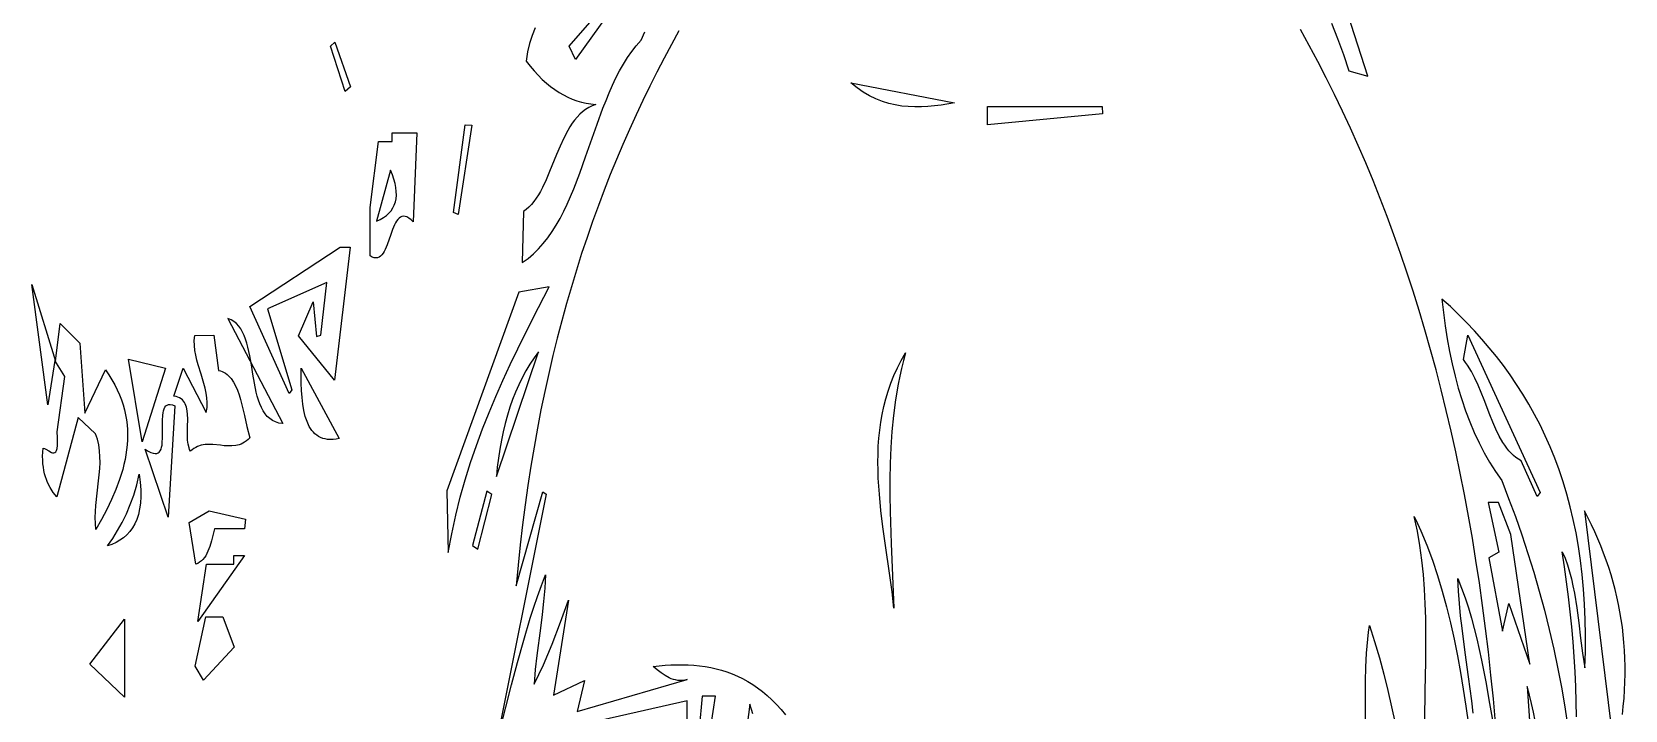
# Model space of a CAD drawing. Header units: metres. Extents: x 0 to 50, y -0.1 to 49.9.
# Drawn here: x 16.75 to 31.46, y 12.07 to 18.32 of the extents above; entities that cross this region are included whole.
import ezdxf

# ---------------------------------------------------------------- set-up
doc = ezdxf.new("R2010")
doc.units = ezdxf.units.M

msp = doc.modelspace()

# ---------------------------------------------------------------- linework, layer by layer
for points in [[(22.070293, 18.484), (21.771899, 18.070389), (21.713139, 18.192376), (22.033518, 18.55759), (22.070293, 18.484)], [(28.747388, 18.404647), (28.804343, 18.262588), (28.857603, 18.116631), (28.906571, 17.966169), (29.084079, 17.91592), (28.867799, 18.584093)], [(22.724977, 18.334359), (22.656042, 18.208845), (22.588296, 18.081839), (22.521767, 17.953307), (22.456482, 17.823215), (22.392466, 17.691526), (22.329746, 17.558208), (22.26835, 17.423224), (22.208303, 17.28654), (22.149632, 17.148121), (22.092363, 17.007932), (22.036523, 16.865939), (21.98214, 16.722107), (21.929238, 16.5764), (21.877845, 16.428785), (21.827988, 16.279226), (21.779692, 16.127688), (21.732985, 15.974136), (21.687892, 15.818537), (21.644441, 15.660855), (21.602659, 15.501054), (21.56257, 15.339101), (21.524203, 15.174961), (21.487584, 15.008598), (21.452739, 14.839978), (21.419695, 14.669067), (21.388478, 14.495828), (21.359115, 14.320228), (21.331633, 14.142232), (21.306058, 13.961804), (21.282416, 13.778911), (21.260734, 13.593517), (21.241039, 13.405587), (21.223358, 13.215087)], [(21.397979, 18.362425), (21.371055, 18.291791), (21.347864, 18.217515), (21.329143, 18.138905), (21.321689, 18.097759), (21.315628, 18.055271), (21.315628, 18.055271), (21.352595, 18.008318), (21.389813, 17.964576), (21.427319, 17.923981), (21.46515, 17.886471), (21.503341, 17.851982), (21.541927, 17.820452), (21.580947, 17.791817), (21.620434, 17.766015), (21.660426, 17.742982), (21.700958, 17.722657), (21.742067, 17.704974), (21.783789, 17.689873), (21.826159, 17.677289), (21.869214, 17.66716), (21.91299, 17.659422), (21.957523, 17.654013), (21.957523, 17.654013), (21.924358, 17.642141), (21.893142, 17.62709), (21.86376, 17.609057), (21.836097, 17.588237), (21.810037, 17.564825), (21.785465, 17.539017), (21.762265, 17.511008), (21.740323, 17.480993), (21.719521, 17.449169), (21.699746, 17.415731), (21.662812, 17.344793), (21.628597, 17.269744), (21.596177, 17.192147), (21.533033, 17.035565), (21.50046, 16.959708), (21.465991, 16.887559), (21.447755, 16.853363), (21.428699, 16.820681), (21.408707, 16.789708), (21.387664, 16.760638), (21.365453, 16.733669), (21.34196, 16.708995), (21.317069, 16.686812), (21.290665, 16.667315), (21.280459, 16.197247), (21.280459, 16.197247), (21.333377, 16.234874), (21.383247, 16.276817), (21.430252, 16.322816), (21.474578, 16.37261), (21.516408, 16.425936), (21.555927, 16.482534), (21.593321, 16.542144), (21.628772, 16.604502), (21.662465, 16.669349), (21.694586, 16.736423), (21.725318, 16.805464), (21.754846, 16.876209), (21.811026, 17.021768), (21.864602, 17.171012), (21.969846, 17.472196), (22.024464, 17.619957), (22.052918, 17.692216), (22.08238, 17.763045), (22.113036, 17.832183), (22.14507, 17.899369), (22.178665, 17.964343), (22.214008, 18.026841), (22.251282, 18.086605), (22.290671, 18.143371), (22.33236, 18.19688), (22.376533, 18.246869), (22.376533, 18.246869), (22.409786, 18.324265)], [(30.261237, 11.951579), (30.241348, 12.17275), (30.219487, 12.391516), (30.195665, 12.60789), (30.169893, 12.821885), (30.142182, 13.033514), (30.112541, 13.242789), (30.080981, 13.449724), (30.047513, 13.654332), (30.012148, 13.856625), (29.974896, 14.056617), (29.935768, 14.25432), (29.894774, 14.449748), (29.851924, 14.642912), (29.80723, 14.833827), (29.760702, 15.022505), (29.71235, 15.208959), (29.662186, 15.393202), (29.610218, 15.575247), (29.55646, 15.755107), (29.500919, 15.932794), (29.443608, 16.108323), (29.384537, 16.281704), (29.323717, 16.452953), (29.261157, 16.622081), (29.196869, 16.789101), (29.130863, 16.954027), (29.06315, 17.116871), (28.99374, 17.277647), (28.922644, 17.436366), (28.849872, 17.593043), (28.775436, 17.747689), (28.699344, 17.900319), (28.621609, 18.050945), (28.542241, 18.199579), (28.46125, 18.346235)], [(19.551567, 18.230333), (19.695735, 17.817928), (19.646615, 17.775236), (19.510454, 18.193949), (19.551567, 18.230333)], [(25.26795, 17.669153), (25.26795, 17.669153), (25.14571, 17.649278), (25.084728, 17.641622), (25.02387, 17.635967), (24.96316, 17.632672), (24.902622, 17.632099), (24.84228, 17.634606), (24.782158, 17.640555), (24.72228, 17.650305), (24.662669, 17.664216), (24.603349, 17.682649), (24.544345, 17.705963), (24.48568, 17.734518), (24.427378, 17.768675), (24.369463, 17.808793), (24.311959, 17.855234), (25.26795, 17.669153)], [(26.635173, 17.567015), (25.573988, 17.466737), (25.573988, 17.63763), (26.632601, 17.63763), (26.635173, 17.567015)], [(20.308186, 17.394031), (20.274778, 16.571518), (20.274778, 16.571518), (20.253563, 16.591866), (20.233913, 16.607001), (20.215728, 16.617251), (20.198908, 16.622943), (20.183353, 16.624402), (20.168964, 16.621956), (20.155641, 16.615931), (20.143285, 16.606655), (20.131795, 16.594453), (20.121072, 16.579652), (20.111017, 16.56258), (20.101529, 16.543562), (20.083858, 16.500997), (20.067261, 16.45457), (20.034101, 16.360587), (20.015944, 16.318257), (20.006122, 16.2994), (19.995671, 16.282519), (19.984492, 16.267938), (19.972486, 16.255986), (19.959552, 16.246988), (19.94559, 16.241272), (19.930502, 16.239163), (19.914188, 16.24099), (19.896547, 16.247077), (19.87748, 16.257753), (19.877702, 16.705421), (19.95353, 17.312831), (20.079281, 17.312831), (20.079281, 17.394031), (20.308186, 17.394031)], [(20.815524, 17.462948), (20.688016, 16.641398), (20.646634, 16.658786), (20.754708, 17.468269), (20.815524, 17.462948)], [(20.064755, 17.048287), (19.934231, 16.579259), (19.934231, 16.579259), (19.968333, 16.594686), (19.998901, 16.61202), (20.025952, 16.631249), (20.0495, 16.65236), (20.069564, 16.675343), (20.086157, 16.700186), (20.099296, 16.726876), (20.108998, 16.755402), (20.115277, 16.785753), (20.118151, 16.817915), (20.117634, 16.851878), (20.113743, 16.88763), (20.106493, 16.925158), (20.095902, 16.964452), (20.081983, 17.005499), (20.064755, 17.048287)], [(19.692073, 16.338435), (19.548741, 15.113011), (19.213978, 15.521073), (19.351073, 15.835212), (19.380248, 15.516073), (19.421851, 15.527056), (19.476859, 16.011776), (18.928371, 15.771006), (19.152633, 15.024229), (19.129745, 14.989622), (18.765693, 15.792092), (19.599232, 16.338435), (19.692073, 16.338435)], [(16.754799, 15.995279), (16.972024, 15.286277), (17.015939, 15.63354), (17.197758, 15.453312), (17.242634, 14.807445), (17.433602, 15.208746), (17.433602, 15.208746), (17.465129, 15.162425), (17.493769, 15.116144), (17.519591, 15.0699), (17.542662, 15.023691), (17.563049, 14.977514), (17.58082, 14.931368), (17.596043, 14.88525), (17.608784, 14.839157), (17.619112, 14.793088), (17.627094, 14.747041), (17.632797, 14.701012), (17.63629, 14.655001), (17.637639, 14.609003), (17.636912, 14.563018), (17.634176, 14.517044), (17.6295, 14.471076), (17.62295, 14.425115), (17.614594, 14.379156), (17.6045, 14.333198), (17.592735, 14.287239), (17.564463, 14.195309), (17.530317, 14.103346), (17.490838, 14.011332), (17.446566, 13.91925), (17.398041, 13.827081), (17.345802, 13.734808), (17.345802, 13.734808), (17.341019, 13.789721), (17.339737, 13.845212), (17.341336, 13.901165), (17.3452, 13.957465), (17.35725, 14.07065), (17.370943, 14.183847), (17.376862, 14.240163), (17.381338, 14.296138), (17.383754, 14.351656), (17.383492, 14.406604), (17.379934, 14.460865), (17.372462, 14.514326), (17.360459, 14.566871), (17.343306, 14.618386), (17.183331, 14.769368), (16.985309, 14.03683), (16.985309, 14.03683), (16.952857, 14.077707), (16.924285, 14.121658), (16.900016, 14.169325), (16.889627, 14.194754), (16.880474, 14.221353), (16.872607, 14.249203), (16.866081, 14.278383), (16.860949, 14.308975), (16.857263, 14.34106), (16.855077, 14.374716), (16.854443, 14.410025), (16.855414, 14.447066), (16.858043, 14.485921), (16.858043, 14.485921), (16.871006, 14.481391), (16.884156, 14.474929), (16.910312, 14.459455), (16.935096, 14.445996), (16.946531, 14.442051), (16.957093, 14.441047), (16.966604, 14.443793), (16.974888, 14.451103), (16.981767, 14.463788), (16.987065, 14.482661), (16.990605, 14.508533), (16.99221, 14.542215), (16.991703, 14.584521), (16.988907, 14.636262), (17.05882, 15.146238), (16.966442, 15.295039), (16.902774, 14.883551), (16.754799, 15.995279)], [(20.597205, 13.522946), (20.597205, 13.522946), (20.629142, 13.696544), (20.666028, 13.866024), (20.707551, 14.031686), (20.753399, 14.193827), (20.803259, 14.352748), (20.85682, 14.508746), (20.913768, 14.662121), (20.973792, 14.813171), (21.036579, 14.962195), (21.101816, 15.109492), (21.169193, 15.255361), (21.238395, 15.4001), (21.381029, 15.687384), (21.52722, 15.973736), (21.249127, 15.924193), (20.583383, 14.090073), (20.597205, 13.522946)], [(29.767396, 15.860774), (29.767396, 15.860774), (29.781388, 15.736174), (29.797771, 15.613898), (29.816617, 15.49402), (29.837997, 15.376613), (29.861985, 15.26175), (29.888653, 15.149506), (29.918072, 15.039952), (29.950316, 14.933162), (29.985456, 14.829209), (30.023565, 14.728167), (30.064716, 14.630109), (30.10898, 14.535107), (30.156431, 14.443236), (30.207139, 14.354568), (30.261179, 14.269176), (30.318621, 14.187135), (30.318621, 14.187135), (30.382576, 14.021343), (30.444172, 13.853918), (30.503291, 13.684809), (30.559812, 13.513966), (30.613617, 13.34134), (30.664587, 13.166883), (30.712603, 12.990543), (30.757546, 12.812271), (30.799296, 12.632019), (30.837734, 12.449736), (30.872742, 12.265373), (30.904199, 12.07888), (30.931988, 11.890208)], [(31.009427, 12.006459), (31.006692, 12.144989), (31.001988, 12.283391), (30.995357, 12.421701), (30.986837, 12.559953), (30.976471, 12.698185), (30.964298, 12.836431), (30.95036, 12.974728), (30.934697, 13.113113), (30.917349, 13.251619), (30.898357, 13.390285), (30.877763, 13.529144), (30.877763, 13.529144), (30.902675, 13.469755), (30.924678, 13.408462), (30.944054, 13.345456), (30.961085, 13.280933), (30.976054, 13.215085), (30.989242, 13.148106), (31.011407, 13.01153), (31.029838, 12.87275), (31.046792, 12.733316), (31.064529, 12.594774), (31.085306, 12.458674), (31.085306, 12.458674), (31.09013, 12.610785), (31.091342, 12.759303), (31.089007, 12.90429), (31.083189, 13.045812), (31.073952, 13.18393), (31.061361, 13.318711), (31.04548, 13.450217), (31.026373, 13.578513), (31.004105, 13.703662), (30.97874, 13.825728), (30.950342, 13.944776), (30.918976, 14.06087), (30.884706, 14.174073), (30.847596, 14.284449), (30.807712, 14.392062), (30.765116, 14.496977), (30.719873, 14.599257), (30.672049, 14.698966), (30.621706, 14.796168), (30.56891, 14.890927), (30.513725, 14.983308), (30.456214, 15.073373), (30.396443, 15.161188), (30.334476, 15.246815), (30.270377, 15.330319), (30.204211, 15.411764), (30.136041, 15.491214), (30.065932, 15.568733), (29.993949, 15.644384), (29.920156, 15.718232), (29.844616, 15.790341), (29.767396, 15.860774)], [(19.070167, 14.712288), (19.070167, 14.712288), (19.035294, 14.717157), (19.003748, 14.726486), (18.975318, 14.739993), (18.949796, 14.757396), (18.92697, 14.778413), (18.906632, 14.802761), (18.888572, 14.83016), (18.87258, 14.860327), (18.858445, 14.892981), (18.845959, 14.927838), (18.834911, 14.964618), (18.825091, 15.003039), (18.808299, 15.083675), (18.793903, 15.167489), (18.780225, 15.252228), (18.765587, 15.335635), (18.748309, 15.415455), (18.738157, 15.453316), (18.726715, 15.489434), (18.713774, 15.523528), (18.699124, 15.555315), (18.682556, 15.584514), (18.663859, 15.610844), (18.642824, 15.634021), (18.619241, 15.653764), (18.592901, 15.669792), (18.563592, 15.681822), (19.070167, 14.712288)], [(18.257905, 15.525255), (18.43495, 15.526438), (18.476771, 15.202623), (18.476771, 15.202623), (18.494843, 15.198003), (18.511881, 15.191868), (18.527929, 15.184275), (18.543032, 15.175278), (18.557236, 15.164933), (18.570585, 15.153297), (18.594899, 15.126374), (18.616334, 15.094956), (18.635251, 15.059488), (18.652009, 15.020419), (18.666969, 14.978194), (18.680491, 14.933262), (18.692933, 14.886068), (18.716024, 14.786683), (18.739122, 14.683616), (18.765107, 14.580442), (18.765107, 14.580442), (18.749812, 14.56497), (18.734223, 14.551633), (18.718358, 14.540291), (18.702233, 14.530807), (18.685868, 14.523042), (18.669278, 14.516858), (18.6355, 14.508678), (18.601039, 14.50516), (18.566037, 14.505197), (18.530637, 14.507681), (18.494978, 14.511506), (18.423454, 14.518749), (18.387872, 14.519952), (18.352597, 14.518066), (18.317772, 14.511986), (18.283539, 14.500602), (18.266688, 14.492576), (18.250038, 14.482809), (18.233606, 14.471163), (18.217411, 14.457499), (18.217411, 14.457499), (18.210532, 14.472444), (18.204873, 14.488282), (18.196785, 14.522302), (18.192281, 14.558891), (18.190494, 14.597381), (18.191612, 14.67739), (18.193211, 14.756978), (18.192026, 14.794944), (18.188363, 14.830799), (18.181357, 14.863875), (18.170141, 14.893503), (18.162683, 14.906816), (18.153849, 14.919016), (18.143529, 14.93002), (18.131616, 14.939744), (18.118001, 14.948104), (18.102576, 14.955018), (18.085232, 14.960402), (18.065862, 14.964171), (18.150252, 15.222477), (18.364524, 14.815406), (18.364524, 14.815406), (18.370947, 14.860878), (18.372439, 14.905706), (18.369682, 14.949997), (18.36336, 14.993858), (18.354155, 15.037394), (18.34275, 15.080711), (18.31607, 15.167117), (18.288784, 15.253924), (18.27662, 15.297744), (18.266353, 15.341983), (18.258665, 15.386747), (18.254239, 15.432143), (18.253758, 15.478277), (18.257905, 15.525255)], [(30.645804, 14.040465), (30.498808, 14.368988), (30.498808, 14.368988), (30.473409, 14.383528), (30.449334, 14.400225), (30.426505, 14.418956), (30.404848, 14.439601), (30.384285, 14.462038), (30.364741, 14.486146), (30.34614, 14.511803), (30.328406, 14.538888), (30.295233, 14.596856), (30.264614, 14.659078), (30.23594, 14.724582), (30.208603, 14.792398), (30.155505, 14.931077), (30.128527, 14.999998), (30.100451, 15.067344), (30.070669, 15.132144), (30.038572, 15.193426), (30.003552, 15.25022), (29.984756, 15.276629), (29.965, 15.301552), (30.00681, 15.527043), (30.674548, 14.075749), (30.645804, 14.040465)], [(17.646119, 15.304605), (17.988029, 15.223488), (17.773455, 14.542684), (17.646119, 15.304605)], [(21.041108, 14.22369), (21.430079, 15.373608), (21.430079, 15.373608), (21.388742, 15.317387), (21.349894, 15.258878), (21.313489, 15.198124), (21.279478, 15.135168), (21.247816, 15.070054), (21.218455, 15.002824), (21.191349, 14.933521), (21.166451, 14.86219), (21.143713, 14.788873), (21.123089, 14.713614), (21.104532, 14.636456), (21.087995, 14.557442), (21.073431, 14.476615), (21.060793, 14.394018), (21.050034, 14.309696), (21.041108, 14.22369)], [(24.817427, 15.364084), (24.817427, 15.364084), (24.798105, 15.292294), (24.780442, 15.220319), (24.764377, 15.148166), (24.749844, 15.075843), (24.725127, 14.930715), (24.705787, 14.784989), (24.691318, 14.638722), (24.681216, 14.49197), (24.674975, 14.344788), (24.672092, 14.197234), (24.67206, 14.049363), (24.674376, 13.901232), (24.684029, 13.604411), (24.697013, 13.30722), (24.709288, 13.010107), (24.709288, 13.010107), (24.69226, 13.159873), (24.672399, 13.309954), (24.629322, 13.610488), (24.608681, 13.760655), (24.590353, 13.910566), (24.575626, 14.060076), (24.565786, 14.209044), (24.563101, 14.283279), (24.56212, 14.357325), (24.563005, 14.431164), (24.565915, 14.504778), (24.571013, 14.578149), (24.578458, 14.651259), (24.588412, 14.724091), (24.601035, 14.796625), (24.616489, 14.868846), (24.634934, 14.940734), (24.656531, 15.012272), (24.681441, 15.083442), (24.709825, 15.154226), (24.741843, 15.224607), (24.777657, 15.294565), (24.817427, 15.364084)], [(19.238589, 15.223834), (19.590601, 14.573201), (19.590601, 14.573201), (19.561491, 14.568067), (19.53401, 14.565226), (19.508113, 14.564612), (19.483752, 14.566161), (19.460881, 14.569807), (19.439456, 14.575487), (19.419429, 14.583134), (19.400755, 14.592684), (19.383388, 14.604072), (19.36728, 14.617232), (19.352388, 14.632101), (19.338664, 14.648613), (19.326061, 14.666702), (19.314536, 14.686305), (19.294528, 14.72979), (19.278273, 14.778547), (19.265402, 14.832058), (19.255545, 14.889802), (19.248335, 14.951259), (19.243403, 15.015911), (19.24038, 15.083237), (19.238589, 15.223834)], [(18.072743, 14.87673), (18.012959, 13.850209), (17.800628, 14.476212), (17.800628, 14.476212), (17.828131, 14.45829), (17.852332, 14.445628), (17.873437, 14.437897), (17.891654, 14.434768), (17.907192, 14.43591), (17.920257, 14.440994), (17.931058, 14.44969), (17.939803, 14.461669), (17.946698, 14.476601), (17.951952, 14.494155), (17.955773, 14.514003), (17.958368, 14.535815), (17.960711, 14.584012), (17.960643, 14.636107), (17.959925, 14.741444), (17.962597, 14.789411), (17.965417, 14.811065), (17.969505, 14.830727), (17.975068, 14.848066), (17.982312, 14.862754), (17.991447, 14.87446), (18.00268, 14.882856), (18.016218, 14.88761), (18.03227, 14.888393), (18.051042, 14.884877), (18.072743, 14.87673)], [(17.745798, 14.244902), (17.745798, 14.244902), (17.754504, 14.170946), (17.759004, 14.102074), (17.759425, 14.038127), (17.755899, 13.97895), (17.748554, 13.924386), (17.737521, 13.874277), (17.72293, 13.828468), (17.704909, 13.786801), (17.68359, 13.749119), (17.659101, 13.715267), (17.631573, 13.685086), (17.601135, 13.65842), (17.567917, 13.635113), (17.532049, 13.615007), (17.493661, 13.597947), (17.452882, 13.583774), (17.452882, 13.583774), (17.500615, 13.652982), (17.545808, 13.72526), (17.588141, 13.800992), (17.627298, 13.880562), (17.662959, 13.964354), (17.694808, 14.052752), (17.722527, 14.14614), (17.745798, 14.244902)], [(20.953696, 14.087798), (20.819735, 13.588577), (20.870205, 13.554658), (20.998255, 14.057182), (20.953696, 14.087798)], [(21.223358, 13.215087), (21.469686, 14.081133), (21.499932, 14.059683), (21.024327, 11.682993)], [(30.191937, 13.983645), (30.292283, 13.526923), (30.20019, 13.47352), (30.325636, 12.797172), (30.382867, 13.053243), (30.578657, 12.493168), (30.403701, 13.688727), (30.287488, 13.983645), (30.191937, 13.983645)], [(18.718207, 13.740046), (18.440668, 13.740388), (18.440668, 13.740388), (18.412781, 13.62962), (18.397405, 13.579394), (18.379754, 13.533747), (18.369765, 13.512907), (18.358837, 13.493533), (18.346844, 13.475731), (18.333663, 13.459607), (18.319171, 13.44527), (18.303243, 13.432825), (18.285756, 13.422379), (18.266585, 13.41404), (18.206597, 13.800651), (18.391405, 13.907818), (18.726277, 13.828965), (18.718207, 13.740046)], [(29.607532, 11.979841), (29.612173, 12.247002), (29.617384, 12.514639), (29.618946, 12.648588), (29.619142, 12.782599), (29.617468, 12.916653), (29.613423, 13.050731), (29.606504, 13.184814), (29.596207, 13.318883), (29.582029, 13.452919), (29.563468, 13.586903), (29.540022, 13.720816), (29.511186, 13.854639), (29.511186, 13.854639), (29.542432, 13.789612), (29.572374, 13.723694), (29.628514, 13.589294), (29.679949, 13.451665), (29.727023, 13.311031), (29.770078, 13.167617), (29.809457, 13.021649), (29.845504, 12.87335), (29.878562, 12.722946), (29.908973, 12.570662), (29.937081, 12.416722), (29.963228, 12.261351), (29.987758, 12.104775), (30.033339, 11.788905)], [(31.08228, 13.906667), (31.361289, 11.64153)], [(31.431695, 12.027955), (31.440356, 12.103697), (31.447243, 12.178934), (31.452368, 12.253669), (31.455745, 12.327907), (31.457389, 12.401651), (31.457311, 12.474904), (31.455527, 12.547671), (31.452049, 12.619955), (31.446891, 12.69176), (31.440067, 12.76309), (31.43159, 12.833949), (31.421475, 12.90434), (31.409733, 12.974268), (31.39638, 13.043735), (31.381428, 13.112746), (31.364892, 13.181305), (31.346784, 13.249414), (31.327119, 13.317079), (31.30591, 13.384303), (31.28317, 13.45109), (31.258913, 13.517443), (31.233153, 13.583366), (31.205904, 13.648863), (31.177178, 13.713938), (31.14699, 13.778594), (31.08228, 13.906667)], [(18.717917, 13.496447), (18.285078, 12.885509), (18.367042, 13.415247), (18.617387, 13.415247), (18.617387, 13.496447), (18.717917, 13.496447)], [(21.024327, 11.682993), (21.128342, 12.095999), (21.181067, 12.30262), (21.235653, 12.508639), (21.293137, 12.713548), (21.354557, 12.916836), (21.387066, 13.017713), (21.420949, 13.117993), (21.456334, 13.217613), (21.49335, 13.316509), (21.49335, 13.316509), (21.487199, 13.193997), (21.476616, 13.071962), (21.462837, 12.949669), (21.447097, 12.826386), (21.414673, 12.573909), (21.400461, 12.443247), (21.389228, 12.308658), (21.389228, 12.308658), (21.433364, 12.396284), (21.475515, 12.487485), (21.516064, 12.581814), (21.555396, 12.678823), (21.63194, 12.87909), (21.708215, 13.084705), (21.568343, 12.207338), (21.854979, 12.341382), (21.787699, 12.055671), (22.803331, 12.352368), (22.803331, 12.352368), (22.780554, 12.346701), (22.758361, 12.343493), (22.736716, 12.342591), (22.715583, 12.343843), (22.694924, 12.347095), (22.674705, 12.352196), (22.654889, 12.358992), (22.635439, 12.367332), (22.597493, 12.388029), (22.560579, 12.413068), (22.524406, 12.441226), (22.488683, 12.471284), (22.488683, 12.471284), (22.598144, 12.482701), (22.652327, 12.486189), (22.706118, 12.488096), (22.759497, 12.488342), (22.812443, 12.486851), (22.864936, 12.483544), (22.916956, 12.478345), (22.968481, 12.471177), (23.019492, 12.461961), (23.069969, 12.45062), (23.11989, 12.437078), (23.169236, 12.421255), (23.217986, 12.403076), (23.26612, 12.382462), (23.313617, 12.359337), (23.360457, 12.333622), (23.406619, 12.30524), (23.452084, 12.274114), (23.49683, 12.240167), (23.540838, 12.20332), (23.584086, 12.163497), (23.626555, 12.12062), (23.668224, 12.074612), (23.709073, 12.025395)], [(30.053721, 12.041543), (30.041415, 12.153629), (30.012797, 12.377027), (29.981947, 12.600453), (29.952596, 12.825175), (29.939647, 12.938418), (29.928472, 13.052461), (29.919537, 13.167463), (29.913308, 13.283582), (29.913308, 13.283582), (29.94827, 13.194867), (29.980603, 13.104244), (30.010527, 13.011877), (30.038258, 12.917933), (30.064014, 12.822578), (30.088012, 12.725978), (30.110469, 12.628299), (30.131604, 12.529706), (30.170773, 12.330443), (30.207261, 12.129518), (30.242805, 11.928258)], [(17.609184, 12.907341), (17.609184, 12.188786), (17.289244, 12.491647), (17.609184, 12.907341)], [(18.361459, 12.928049), (18.516567, 12.928049), (18.623031, 12.649378), (18.339971, 12.346375), (18.261214, 12.473236), (18.361459, 12.928049)], [(29.06033, 11.94396), (29.060786, 12.073862), (29.062213, 12.335141), (29.065464, 12.46559), (29.071926, 12.595291), (29.08274, 12.723781), (29.090136, 12.787426), (29.099046, 12.850593), (29.099046, 12.850593), (29.145838, 12.701165), (29.189508, 12.551308), (29.230118, 12.401029), (29.26773, 12.250334), (29.302407, 12.09923), (29.334209, 11.947722)], [(30.552708, 12.286062), (30.641586, 10.984494), (30.641586, 10.984494), (30.655816, 11.152334), (30.660876, 11.235836), (30.664431, 11.319032), (30.666378, 11.401901), (30.666617, 11.484424), (30.665046, 11.566579), (30.661563, 11.648346), (30.656068, 11.729705), (30.648458, 11.810635), (30.638632, 11.891116), (30.626488, 11.971127), (30.611925, 12.050647), (30.594842, 12.129657), (30.575137, 12.208135), (30.552708, 12.286062)], [(22.80143, 11.85892), (22.80143, 12.155025), (22.014865, 11.977292)], [(22.998456, 11.772463), (23.064183, 12.197252), (22.938912, 12.197252), (22.913379, 11.895653)], [(23.406351, 12.034853), (23.379462, 12.124876), (23.343126, 11.837553)]]:
    msp.add_lwpolyline(points)

doc.saveas('drawing.dxf')
